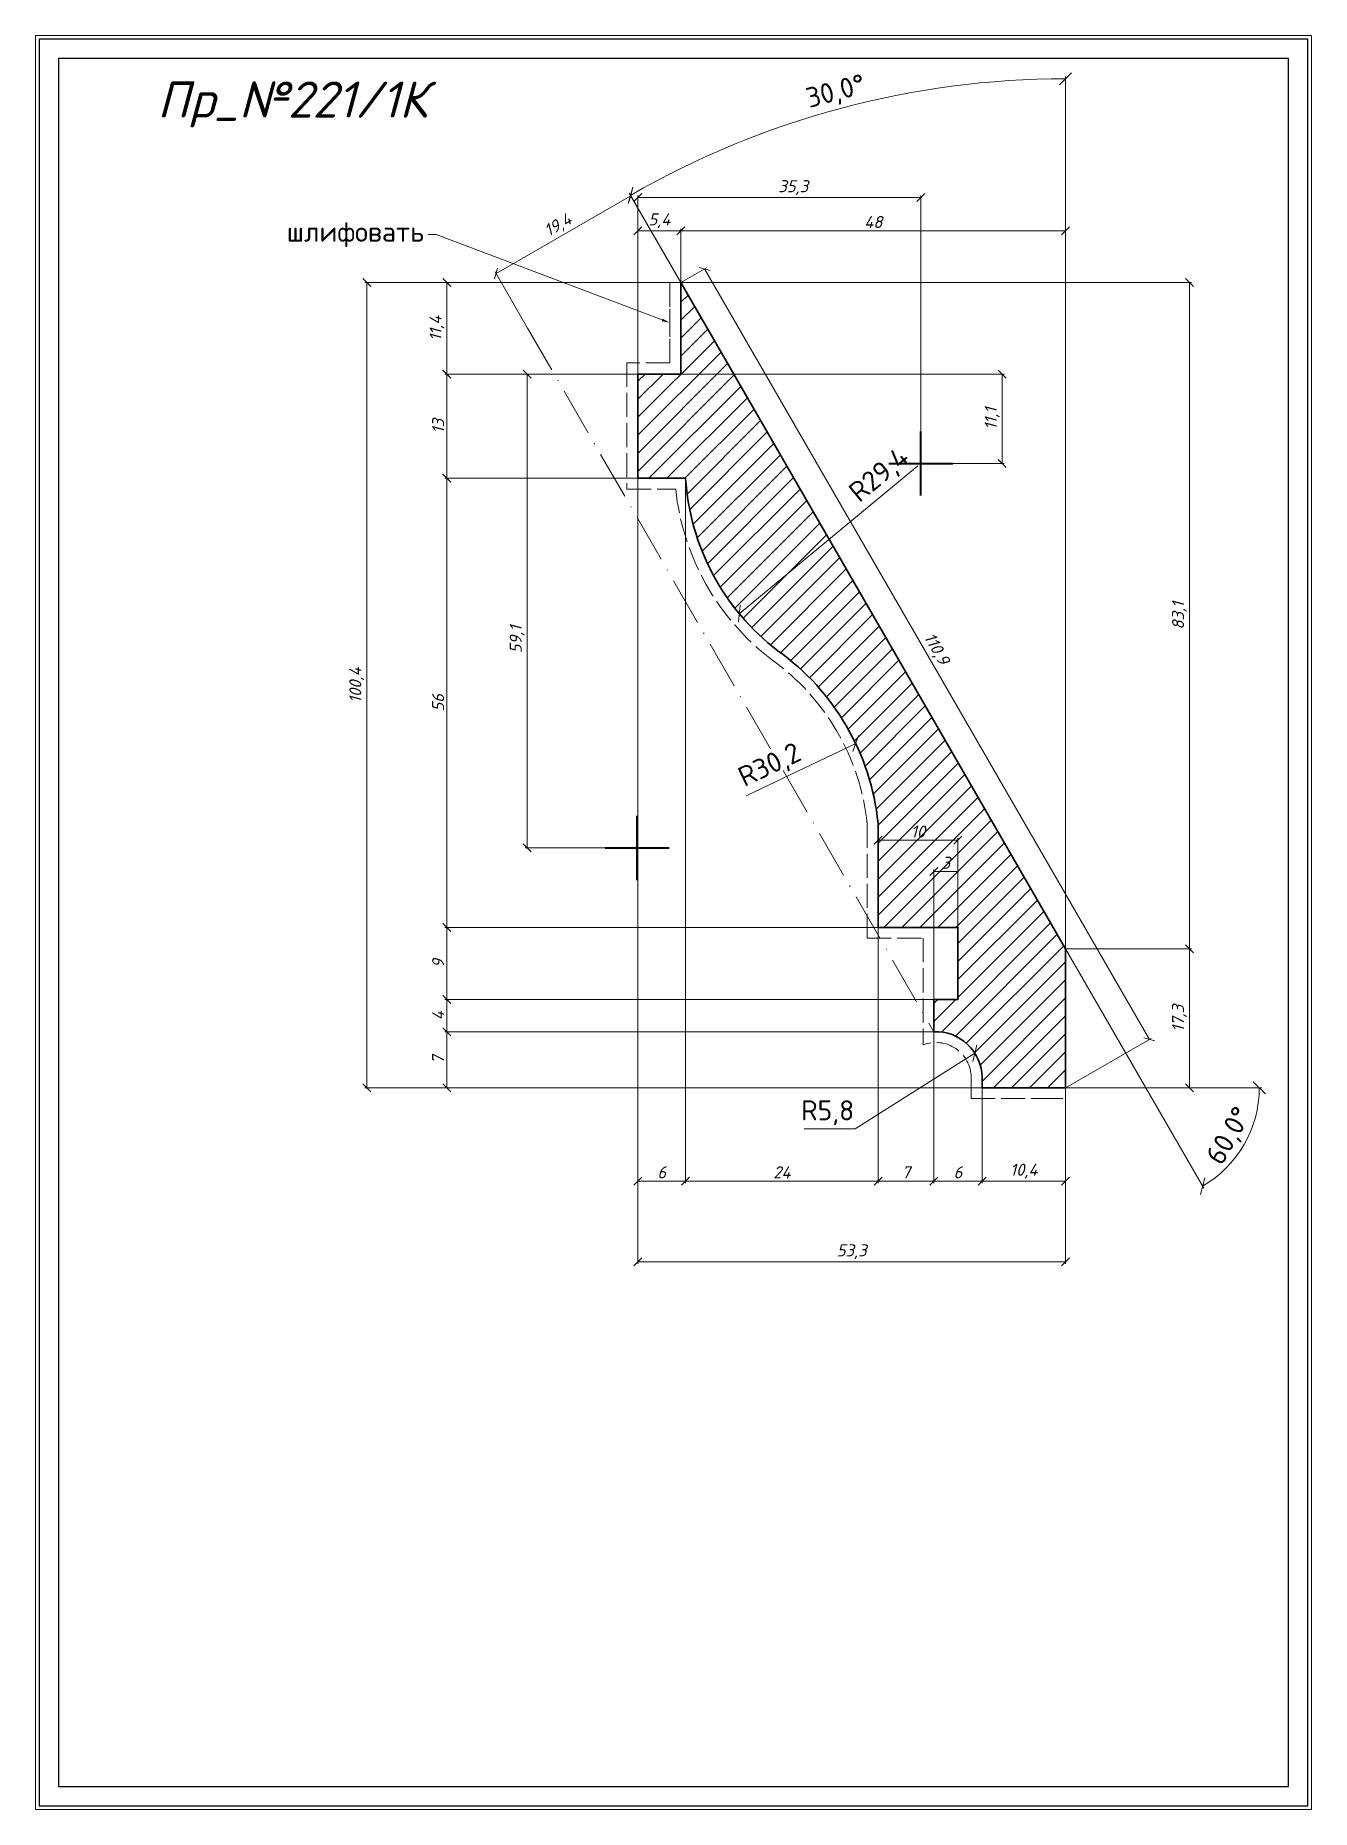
# Model space of a CAD drawing. Header units: millimetres. Extents: x 1215 to 1374, y -486 to -265.
import ezdxf
from ezdxf import colors
from ezdxf.entities.mleader import LeaderData, LeaderLine
from ezdxf.math import Vec2, Vec3

# ---------------------------------------------------------------- set-up
doc = ezdxf.new("R2010")
doc.units = ezdxf.units.MM
doc.linetypes.add('ACAD_ISO02W100', pattern=[15, 12, -3])
doc.linetypes.add('ACAD_ISO10W100', pattern=[18, 12, -3, 0, -3])
doc.layers.get('0').update_dxf_attribs({"lineweight": 13})
for name, color, linetype, lineweight in [('Линии Размерные и Текст', 1, 'Continuous', 15), ('Пр_№221', 1, 'Continuous', 35), ('служебный слой ЛИНИИ ОСЕВЫЕ', 7, 'ACAD_ISO10W100', 13), ('служебный слой ЛИНИИ ПУНКТИРНЫЕ', 7, 'ACAD_ISO02W100', 13), ('служебный слой НАДПИСИ', 7, 'Continuous', 13), ('служебный слой РАЗМЕРЫ', 7, 'Continuous', 9), ('служебный слой ШТАМП', 7, 'Continuous', 30), ('служебный слой ШТРИХОВКА', 7, 'Continuous', 5)]:
    doc.layers.add(name, color=color, linetype=linetype, lineweight=lineweight)
doc.styles.add('ЕСКД', font='isocpeur.ttf', dxfattribs={"oblique": 15})
doc.styles.add('ЕСКД профили размеры', font='isocpeur.ttf')
doc.styles.add('ЕСКД профили текст', font='isocpeur.ttf')
doc.dimstyles.new('ЕСКД', dxfattribs={"dimtxt": 3.5, "dimasz": 2.5, "dimexe": 0.25, "dimexo": 0, "dimgap": 0.35, "dimtad": 1, "dimdec": 1, "dimzin": 9, "dimtxsty": 'ЕСКД', "dimblk": 'OBLIQUE', "dimcen": 0, "dimclrd": 256, "dimclre": 256, "dimclrt": 256, "dimadec": 1, "dimazin": 0, "dimtfac": 1, "dimtdec": 1, "dimtmove": 0, "dimatfit": 3, "dimldrblk": 'DOTSMALL', "dimfxl": 1, "dimlwd": -1, "dimlwe": -1, "dimarcsym": 0})
doc.dimstyles.new('ЕСКД профили', dxfattribs={"dimtxt": 1.5, "dimasz": 1, "dimexe": 0.3, "dimexo": 0, "dimgap": 0.35, "dimtad": 1, "dimdec": 1, "dimzin": 9, "dimtxsty": 'ЕСКД профили размеры', "dimblk": 'OBLIQUE', "dimcen": 0, "dimclrd": 256, "dimclre": 256, "dimclrt": 256, "dimadec": 1, "dimazin": 0, "dimtfac": 1, "dimtdec": 1, "dimtmove": 0, "dimatfit": 3, "dimldrblk": 'DOTSMALL', "dimfxl": 1, "dimlwd": -1, "dimlwe": -1, "dimarcsym": 0})
doc.dimstyles.new('ЕСКД профили$4', dxfattribs={"dimtxt": 1.5, "dimasz": 1, "dimexe": 0.3, "dimexo": 0, "dimgap": 0.35, "dimtad": 1, "dimtoh": 1, "dimdec": 1, "dimzin": 9, "dimtxsty": 'ЕСКД профили размеры', "dimblk": 'OBLIQUE', "dimcen": 0, "dimse1": 1, "dimclrd": 256, "dimclre": 256, "dimclrt": 256, "dimadec": 1, "dimazin": 0, "dimtfac": 1, "dimtdec": 1, "dimtofl": 0, "dimtmove": 0, "dimatfit": 3, "dimldrblk": 'DOTSMALL', "dimfxl": 1, "dimlwd": -1, "dimlwe": -1, "dimarcsym": 2})

# ---------------------------------------------------------------- blocks, each defined once
blk = doc.blocks.new('_OBLIQUE')
at = {"color": 0, "linetype": 'ByBlock'}
blk.add_line((-0.5, -0.5), (0.5, 0.5), dxfattribs=at)
blk = doc.blocks.new('*D31')
at = {"layer": 'Defpoints', "color": 0, "transparency": 16777216}
for p in [(1320.15, -365.53), (1320.15, -376.39), (1330.11, -376.39)]:
    blk.add_point(p, dxfattribs=at)
at = {"layer": 'служебный слой РАЗМЕРЫ', "transparency": 16777216}
for p, q in [((1320.15, -376.39), (1320.15, -365.28)), ((1330.11, -365.53), (1320.15, -365.53)), ((1330.11, -376.39), (1330.11, -365.28))]:
    blk.add_line(p, q, dxfattribs=at)
at = {"layer": 'служебный слой РАЗМЕРЫ', "transparency": 16777216, "rotation": 180}
blk.add_blockref('_OBLIQUE', (1320.15, -365.53), dxfattribs=at)
at = {"layer": 'служебный слой РАЗМЕРЫ', "transparency": 16777216}
blk.add_blockref('_OBLIQUE', (1330.11, -365.53), dxfattribs=at)
at = {"layer": 'служебный слой РАЗМЕРЫ', "transparency": 16777216, "insert": (1325.13, -364.43), "char_height": 1.5, "attachment_point": 5, "style": 'ЕСКД'}
blk.add_mtext('10', dxfattribs=at)
blk = doc.blocks.new('_DotSmall')
at = {"color": 0, "linetype": 'ByBlock', "lineweight": -3, "const_width": 0.5}
blk.add_lwpolyline([(-0.0625, 0, 1), (0.0625, 0, 1)], format="xyb", close=True, dxfattribs=at)
blk = doc.blocks.new('*D7')
at = {"layer": 'Defpoints', "color": 0, "transparency": 16777216}
for p in [(1302.15, -307.39), (1343.53, -379.07), (1333.11, -396.39), (1343.53, -396.39), (1364.38, -405.49)]:
    blk.add_point(p, dxfattribs=at)
at = {"layer": 'служебный слой РАЗМЕРЫ', "transparency": 16777216}
for p, q in [((1343.53, -379.07), (1360.76, -408.91)), ((1353.53, -396.39), (1367.99, -396.39))]:
    blk.add_line(p, q, dxfattribs=at)
blk.add_arc((1353.53, -396.39), 14.16, 300, 360, dxfattribs=at)
at = {"layer": 'служебный слой РАЗМЕРЫ', "transparency": 16777216, "xscale": 1.5, "yscale": 1.5, "zscale": 1.5}
for p, rotation in [((1367.69, -396.39), 89.99999999949537), ((1360.61, -408.65), 210.0000000000026)]:
    blk.add_blockref('_OBLIQUE', p, dxfattribs=dict(at, rotation=rotation))
at = {"layer": 'служебный слой РАЗМЕРЫ', "transparency": 16777216, "insert": (1364.06, -402.47), "char_height": 2.5, "attachment_point": 5, "rotation": 60, "style": 'ЕСКД профили размеры'}
blk.add_mtext('60,0°', dxfattribs=at)
blk = doc.blocks.new('*D30')
at = {"layer": 'Defpoints', "color": 0, "transparency": 16777216}
for p in [(1295.57, -295.99), (1353.99, -390.36), (1343.53, -396.39)]:
    blk.add_point(p, dxfattribs=at)
at = {"layer": 'служебный слой РАЗМЕРЫ', "transparency": 16777216}
for p, q in [((1295.57, -295.99), (1298.74, -294.16)), ((1298.52, -294.28), (1353.99, -390.36)), ((1343.53, -396.39), (1354.21, -390.23))]:
    blk.add_line(p, q, dxfattribs=at)
for p, rotation in [((1298.52, -294.28), 119.9999999999844), ((1353.99, -390.36), 299.9999999999844)]:
    blk.add_blockref('_OBLIQUE', p, dxfattribs=dict(at, rotation=rotation))
at = {"layer": 'служебный слой РАЗМЕРЫ', "transparency": 16777216, "insert": (1327.34, -341.7), "char_height": 1.5, "attachment_point": 5, "rotation": 300, "style": 'ЕСКД'}
blk.add_mtext('110,9', dxfattribs=at)
blk = doc.blocks.new('*D29')
at = {"layer": 'Defpoints', "color": 0, "transparency": 16777216}
for p in [(1289.31, -285.16), (1295.57, -295.99), (1276.45, -301.65)]:
    blk.add_point(p, dxfattribs=at)
at = {"layer": 'служебный слой РАЗМЕРЫ', "transparency": 16777216}
for p, q in [((1272.52, -294.85), (1289.31, -285.16)), ((1295.57, -295.99), (1289.18, -284.94)), ((1276.45, -301.65), (1272.39, -294.63))]:
    blk.add_line(p, q, dxfattribs=at)
for p, rotation in [((1289.31, -285.16), 29.999999999986), ((1272.52, -294.85), 209.999999999986)]:
    blk.add_blockref('_OBLIQUE', p, dxfattribs=dict(at, rotation=rotation))
at = {"layer": 'служебный слой РАЗМЕРЫ', "transparency": 16777216, "insert": (1280.29, -288.92), "char_height": 1.5, "attachment_point": 5, "rotation": 30, "style": 'ЕСКД'}
blk.add_mtext('19,4', dxfattribs=at)
blk = doc.blocks.new('*D28')
at = {"layer": 'Defpoints', "color": 0, "transparency": 16777216}
for p in [(1325.47, -285.39), (1290.19, -307.39), (1325.47, -314.54)]:
    blk.add_point(p, dxfattribs=at)
at = {"layer": 'служебный слой РАЗМЕРЫ', "transparency": 16777216}
for p, q in [((1290.19, -307.39), (1290.19, -285.14)), ((1325.47, -314.54), (1325.47, -285.14)), ((1290.19, -285.39), (1325.47, -285.39))]:
    blk.add_line(p, q, dxfattribs=at)
at = {"layer": 'служебный слой РАЗМЕРЫ', "transparency": 16777216, "rotation": 180}
blk.add_blockref('_OBLIQUE', (1290.19, -285.39), dxfattribs=at)
at = {"layer": 'служебный слой РАЗМЕРЫ', "transparency": 16777216}
blk.add_blockref('_OBLIQUE', (1325.47, -285.39), dxfattribs=at)
at = {"layer": 'служебный слой РАЗМЕРЫ', "transparency": 16777216, "insert": (1309.57, -284.14), "char_height": 1.5, "attachment_point": 5, "style": 'ЕСКД'}
blk.add_mtext('35,3', dxfattribs=at)
blk = doc.blocks.new('*D27')
at = {"layer": 'Defpoints', "color": 0, "transparency": 16777216}
for p in [(1295.57, -307.39), (1329.47, -318.54), (1335.63, -318.54)]:
    blk.add_point(p, dxfattribs=at)
at = {"layer": 'служебный слой РАЗМЕРЫ', "transparency": 16777216}
for p, q in [((1295.57, -307.39), (1335.88, -307.39)), ((1335.63, -307.39), (1335.63, -318.54)), ((1329.47, -318.54), (1335.88, -318.54))]:
    blk.add_line(p, q, dxfattribs=at)
for p, rotation in [((1335.63, -307.39), 90), ((1335.63, -318.54), 270)]:
    blk.add_blockref('_OBLIQUE', p, dxfattribs=dict(at, rotation=rotation))
at = {"layer": 'служебный слой РАЗМЕРЫ', "transparency": 16777216, "insert": (1334.38, -312.96), "char_height": 1.5, "attachment_point": 5, "rotation": 90, "style": 'ЕСКД'}
blk.add_mtext('11,1', dxfattribs=at)
blk = doc.blocks.new('*D26')
at = {"layer": 'Defpoints', "color": 0, "transparency": 16777216}
for p in [(1295.57, -289.53), (1295.57, -295.99), (1343.53, -379.07)]:
    blk.add_point(p, dxfattribs=at)
at = {"layer": 'служебный слой РАЗМЕРЫ', "transparency": 16777216}
for p, q in [((1295.57, -295.99), (1295.57, -289.28)), ((1343.53, -289.53), (1295.57, -289.53)), ((1343.53, -379.07), (1343.53, -289.28))]:
    blk.add_line(p, q, dxfattribs=at)
at = {"layer": 'служебный слой РАЗМЕРЫ', "transparency": 16777216, "rotation": 180}
blk.add_blockref('_OBLIQUE', (1295.57, -289.53), dxfattribs=at)
at = {"layer": 'служебный слой РАЗМЕРЫ', "transparency": 16777216}
blk.add_blockref('_OBLIQUE', (1343.53, -289.53), dxfattribs=at)
at = {"layer": 'служебный слой РАЗМЕРЫ', "transparency": 16777216, "insert": (1319.55, -288.43), "char_height": 1.5, "attachment_point": 5, "style": 'ЕСКД'}
blk.add_mtext('48', dxfattribs=at)
blk = doc.blocks.new('*D25')
at = {"layer": 'Defpoints', "color": 0, "transparency": 16777216}
for p in [(1327.11, -385.39), (1266.39, -389.4), (1327.11, -389.4)]:
    blk.add_point(p, dxfattribs=at)
at = {"layer": 'служебный слой РАЗМЕРЫ', "transparency": 16777216}
for p, q in [((1327.11, -385.39), (1266.14, -385.39)), ((1266.39, -385.39), (1266.39, -389.4)), ((1327.11, -389.4), (1266.14, -389.4))]:
    blk.add_line(p, q, dxfattribs=at)
for p, rotation in [((1266.39, -385.39), 90), ((1266.39, -389.4), 270)]:
    blk.add_blockref('_OBLIQUE', p, dxfattribs=dict(at, rotation=rotation))
at = {"layer": 'служебный слой РАЗМЕРЫ', "transparency": 16777216, "insert": (1265.29, -387.4), "char_height": 1.5, "attachment_point": 5, "rotation": 90, "style": 'ЕСКД'}
blk.add_mtext('4', dxfattribs=at)
blk = doc.blocks.new('*D24')
at = {"layer": 'Defpoints', "color": 0, "transparency": 16777216}
for p in [(1343.53, -379.07), (1343.53, -396.39), (1358.98, -396.39)]:
    blk.add_point(p, dxfattribs=at)
at = {"layer": 'служебный слой РАЗМЕРЫ', "transparency": 16777216}
for p, q in [((1343.53, -379.07), (1359.23, -379.07)), ((1358.98, -379.07), (1358.98, -396.39)), ((1343.53, -396.39), (1359.23, -396.39))]:
    blk.add_line(p, q, dxfattribs=at)
for p, rotation in [((1358.98, -379.07), 90), ((1358.98, -396.39), 270)]:
    blk.add_blockref('_OBLIQUE', p, dxfattribs=dict(at, rotation=rotation))
at = {"layer": 'служебный слой РАЗМЕРЫ', "transparency": 16777216, "insert": (1357.73, -387.73), "char_height": 1.5, "attachment_point": 5, "rotation": 90, "style": 'ЕСКД'}
blk.add_mtext('17,3', dxfattribs=at)
blk = doc.blocks.new('*D23')
at = {"layer": 'Defpoints', "color": 0, "transparency": 16777216}
for p in [(1295.57, -295.99), (1343.53, -379.07), (1358.98, -379.07)]:
    blk.add_point(p, dxfattribs=at)
at = {"layer": 'служебный слой РАЗМЕРЫ', "transparency": 16777216}
for p, q in [((1295.57, -295.99), (1359.23, -295.99)), ((1358.98, -295.99), (1358.98, -379.07)), ((1343.53, -379.07), (1359.23, -379.07))]:
    blk.add_line(p, q, dxfattribs=at)
for p, rotation in [((1358.98, -295.99), 90), ((1358.98, -379.07), 270)]:
    blk.add_blockref('_OBLIQUE', p, dxfattribs=dict(at, rotation=rotation))
at = {"layer": 'служебный слой РАЗМЕРЫ', "transparency": 16777216, "insert": (1357.73, -337.53), "char_height": 1.5, "attachment_point": 5, "rotation": 90, "style": 'ЕСКД'}
blk.add_mtext('83,1', dxfattribs=at)
blk = doc.blocks.new('*D6')
at = {"layer": 'Defpoints', "color": 0, "transparency": 16777216}
for p in [(1327.36, -395.14), (1322.49, -398.21)]:
    blk.add_point(p, dxfattribs=at)
at = {"layer": 'служебный слой РАЗМЕРЫ', "transparency": 16777216}
for p, q in [((1317.3, -401.49), (1332.22, -392.07)), ((1310.93, -401.49), (1317.3, -401.49))]:
    blk.add_line(p, q, dxfattribs=at)
at = {"layer": 'служебный слой РАЗМЕРЫ', "transparency": 16777216, "xscale": 1.5, "yscale": 1.5, "zscale": 1.5, "rotation": 32.24945099018104}
blk.add_blockref('_OBLIQUE', (1332.22, -392.07), dxfattribs=at)
at = {"layer": 'служебный слой РАЗМЕРЫ', "lineweight": 5, "transparency": 16777216, "insert": (1313.86, -399.49), "char_height": 2.5, "attachment_point": 5, "style": 'ЕСКД профили размеры'}
blk.add_mtext('R5,8', dxfattribs=at)
blk = doc.blocks.new('*D5')
at = {"layer": 'Defpoints', "color": 0, "transparency": 16777216}
for p in [(1325.47, -318.54), (1302.84, -337.27)]:
    blk.add_point(p, dxfattribs=at)
at = {"layer": 'служебный слой РАЗМЕРЫ', "transparency": 16777216}
blk.add_line((1325.12, -318.82), (1302.84, -337.27), dxfattribs=at)
at = {"layer": 'служебный слой РАЗМЕРЫ', "transparency": 16777216, "xscale": 1.5, "yscale": 1.5, "zscale": 1.5, "rotation": 219.6251121506683}
blk.add_blockref('_OBLIQUE', (1302.84, -337.27), dxfattribs=at)
at = {"layer": 'служебный слой РАЗМЕРЫ', "lineweight": 5, "transparency": 16777216, "insert": (1320.42, -320.11), "char_height": 2.5, "attachment_point": 5, "rotation": 39.6251, "style": 'ЕСКД профили размеры'}
blk.add_mtext('R29,4', dxfattribs=at)
blk = doc.blocks.new('*D4')
at = {"layer": 'Defpoints', "color": 0, "transparency": 16777216}
for p in [(1317.36, -353.45), (1290.1, -366.48)]:
    blk.add_point(p, dxfattribs=at)
at = {"layer": 'служебный слой РАЗМЕРЫ', "transparency": 16777216}
blk.add_line((1303.69, -359.98), (1317.36, -353.45), dxfattribs=at)
at = {"layer": 'служебный слой РАЗМЕРЫ', "transparency": 16777216, "xscale": 1.5, "yscale": 1.5, "zscale": 1.5, "rotation": 25.54045822299609}
blk.add_blockref('_OBLIQUE', (1317.36, -353.45), dxfattribs=at)
at = {"layer": 'служебный слой РАЗМЕРЫ', "lineweight": 5, "transparency": 16777216, "insert": (1306.72, -356.32), "char_height": 2.5, "attachment_point": 5, "rotation": 25.5405, "style": 'ЕСКД профили размеры'}
blk.add_mtext('R30,2', dxfattribs=at)
blk = doc.blocks.new('*D3')
at = {"layer": 'Defpoints', "color": 0, "transparency": 16777216}
for p in [(1324.69, -272.22), (1302.15, -307.39), (1343.53, -379.07), (1343.53, -379.07), (1343.53, -396.39)]:
    blk.add_point(p, dxfattribs=at)
at = {"layer": 'служебный слой РАЗМЕРЫ', "transparency": 16777216}
for p, q in [((1343.53, -379.07), (1343.53, -270.27)), ((1302.15, -307.39), (1289.13, -284.85))]:
    blk.add_line(p, q, dxfattribs=at)
blk.add_arc((1343.53, -379.07), 108.5, 90, 120, dxfattribs=at)
at = {"layer": 'служебный слой РАЗМЕРЫ', "transparency": 16777216, "xscale": 1.5, "yscale": 1.5, "zscale": 1.5}
for p, rotation in [((1343.53, -270.57), 359.9999999999999), ((1289.28, -285.11), 210.0000000000026)]:
    blk.add_blockref('_OBLIQUE', p, dxfattribs=dict(at, rotation=rotation))
at = {"layer": 'служебный слой РАЗМЕРЫ', "transparency": 16777216, "insert": (1314.93, -272.34), "char_height": 2.5, "attachment_point": 5, "rotation": 15, "style": 'ЕСКД профили размеры'}
blk.add_mtext('30,0°', dxfattribs=at)
blk = doc.blocks.new('*D20')
at = {"layer": 'Defpoints', "color": 0, "transparency": 16777216}
for p in [(1290.19, -289.53), (1295.57, -295.99), (1290.19, -307.39)]:
    blk.add_point(p, dxfattribs=at)
at = {"layer": 'служебный слой РАЗМЕРЫ', "transparency": 16777216}
for p, q in [((1290.19, -307.39), (1290.19, -289.28)), ((1295.57, -289.53), (1290.19, -289.53)), ((1295.57, -295.99), (1295.57, -289.28))]:
    blk.add_line(p, q, dxfattribs=at)
at = {"layer": 'служебный слой РАЗМЕРЫ', "transparency": 16777216, "rotation": 180}
blk.add_blockref('_OBLIQUE', (1290.19, -289.53), dxfattribs=at)
at = {"layer": 'служебный слой РАЗМЕРЫ', "transparency": 16777216}
blk.add_blockref('_OBLIQUE', (1295.57, -289.53), dxfattribs=at)
at = {"layer": 'служебный слой РАЗМЕРЫ', "transparency": 16777216, "insert": (1292.88, -288.28), "char_height": 1.5, "attachment_point": 5, "style": 'ЕСКД'}
blk.add_mtext('5,4', dxfattribs=at)
blk = doc.blocks.new('*D19')
at = {"layer": 'Defpoints', "color": 0, "transparency": 16777216}
for p in [(1266.39, -295.99), (1295.57, -295.99), (1290.19, -307.39)]:
    blk.add_point(p, dxfattribs=at)
at = {"layer": 'служебный слой РАЗМЕРЫ', "transparency": 16777216}
for p, q in [((1295.57, -295.99), (1266.14, -295.99)), ((1266.39, -307.39), (1266.39, -295.99)), ((1290.19, -307.39), (1266.14, -307.39))]:
    blk.add_line(p, q, dxfattribs=at)
for p, rotation in [((1266.39, -295.99), 90), ((1266.39, -307.39), 270)]:
    blk.add_blockref('_OBLIQUE', p, dxfattribs=dict(at, rotation=rotation))
at = {"layer": 'служебный слой РАЗМЕРЫ', "transparency": 16777216, "insert": (1265.14, -301.69), "char_height": 1.5, "attachment_point": 5, "rotation": 90, "style": 'ЕСКД'}
blk.add_mtext('11,4', dxfattribs=at)
blk = doc.blocks.new('*D18')
at = {"layer": 'Defpoints', "color": 0, "transparency": 16777216}
for p in [(1290.19, -320.39), (1266.39, -376.39), (1320.15, -376.39)]:
    blk.add_point(p, dxfattribs=at)
at = {"layer": 'служебный слой РАЗМЕРЫ', "transparency": 16777216}
for p, q in [((1290.19, -320.39), (1266.14, -320.39)), ((1266.39, -320.39), (1266.39, -376.39)), ((1320.15, -376.39), (1266.14, -376.39))]:
    blk.add_line(p, q, dxfattribs=at)
for p, rotation in [((1266.39, -320.39), 90), ((1266.39, -376.39), 270)]:
    blk.add_blockref('_OBLIQUE', p, dxfattribs=dict(at, rotation=rotation))
at = {"layer": 'служебный слой РАЗМЕРЫ', "transparency": 16777216, "insert": (1265.29, -348.39), "char_height": 1.5, "attachment_point": 5, "rotation": 90, "style": 'ЕСКД'}
blk.add_mtext('56', dxfattribs=at)
blk = doc.blocks.new('*D17')
at = {"layer": 'Defpoints', "color": 0, "transparency": 16777216}
for p in [(1256.39, -295.99), (1295.57, -295.99), (1333.11, -396.39)]:
    blk.add_point(p, dxfattribs=at)
at = {"layer": 'служебный слой РАЗМЕРЫ', "transparency": 16777216}
for p, q in [((1295.57, -295.99), (1256.14, -295.99)), ((1256.39, -396.39), (1256.39, -295.99)), ((1333.11, -396.39), (1256.14, -396.39))]:
    blk.add_line(p, q, dxfattribs=at)
for p, rotation in [((1256.39, -295.99), 90), ((1256.39, -396.39), 270)]:
    blk.add_blockref('_OBLIQUE', p, dxfattribs=dict(at, rotation=rotation))
at = {"layer": 'служебный слой РАЗМЕРЫ', "transparency": 16777216, "insert": (1255.14, -346.19), "char_height": 1.5, "attachment_point": 5, "rotation": 90, "style": 'ЕСКД'}
blk.add_mtext('100,4', dxfattribs=at)
blk = doc.blocks.new('*D16')
at = {"layer": 'Defpoints', "color": 0, "transparency": 16777216}
for p in [(1290.19, -320.39), (1343.53, -396.39), (1290.19, -418.08)]:
    blk.add_point(p, dxfattribs=at)
at = {"layer": 'служебный слой РАЗМЕРЫ', "transparency": 16777216}
for p, q in [((1290.19, -320.39), (1290.19, -418.33)), ((1343.53, -396.39), (1343.53, -418.33)), ((1343.53, -418.08), (1290.19, -418.08))]:
    blk.add_line(p, q, dxfattribs=at)
at = {"layer": 'служебный слой РАЗМЕРЫ', "transparency": 16777216, "rotation": 180}
blk.add_blockref('_OBLIQUE', (1290.19, -418.08), dxfattribs=at)
at = {"layer": 'служебный слой РАЗМЕРЫ', "transparency": 16777216}
blk.add_blockref('_OBLIQUE', (1343.53, -418.08), dxfattribs=at)
at = {"layer": 'служебный слой РАЗМЕРЫ', "transparency": 16777216, "insert": (1316.86, -416.83), "char_height": 1.5, "attachment_point": 5, "style": 'ЕСКД'}
blk.add_mtext('53,3', dxfattribs=at)
blk = doc.blocks.new('*D15')
at = {"layer": 'Defpoints', "color": 0, "transparency": 16777216}
for p in [(1290.19, -307.39), (1266.39, -320.39), (1290.19, -320.39)]:
    blk.add_point(p, dxfattribs=at)
at = {"layer": 'служебный слой РАЗМЕРЫ', "transparency": 16777216}
for p, q in [((1290.19, -307.39), (1266.14, -307.39)), ((1266.39, -307.39), (1266.39, -320.39)), ((1290.19, -320.39), (1266.14, -320.39))]:
    blk.add_line(p, q, dxfattribs=at)
for p, rotation in [((1266.39, -307.39), 90), ((1266.39, -320.39), 270)]:
    blk.add_blockref('_OBLIQUE', p, dxfattribs=dict(at, rotation=rotation))
at = {"layer": 'служебный слой РАЗМЕРЫ', "transparency": 16777216, "insert": (1265.29, -313.89), "char_height": 1.5, "attachment_point": 5, "rotation": 90, "style": 'ЕСКД'}
blk.add_mtext('13', dxfattribs=at)
blk = doc.blocks.new('*D14')
at = {"layer": 'Defpoints', "color": 0, "transparency": 16777216}
for p in [(1320.15, -376.39), (1266.39, -385.39), (1327.11, -385.39)]:
    blk.add_point(p, dxfattribs=at)
at = {"layer": 'служебный слой РАЗМЕРЫ', "transparency": 16777216}
for p, q in [((1320.15, -376.39), (1266.14, -376.39)), ((1266.39, -376.39), (1266.39, -385.39)), ((1327.11, -385.39), (1266.14, -385.39))]:
    blk.add_line(p, q, dxfattribs=at)
for p, rotation in [((1266.39, -376.39), 90), ((1266.39, -385.39), 270)]:
    blk.add_blockref('_OBLIQUE', p, dxfattribs=dict(at, rotation=rotation))
at = {"layer": 'служебный слой РАЗМЕРЫ', "transparency": 16777216, "insert": (1265.29, -380.89), "char_height": 1.5, "attachment_point": 5, "rotation": 90, "style": 'ЕСКД'}
blk.add_mtext('9', dxfattribs=at)
blk = doc.blocks.new('*D13')
at = {"layer": 'Defpoints', "color": 0, "transparency": 16777216}
for p in [(1327.11, -389.4), (1266.39, -396.39), (1333.11, -396.39)]:
    blk.add_point(p, dxfattribs=at)
at = {"layer": 'служебный слой РАЗМЕРЫ', "transparency": 16777216}
for p, q in [((1327.11, -389.4), (1266.14, -389.4)), ((1266.39, -389.4), (1266.39, -396.39)), ((1333.11, -396.39), (1266.14, -396.39))]:
    blk.add_line(p, q, dxfattribs=at)
for p, rotation in [((1266.39, -389.4), 90), ((1266.39, -396.39), 270)]:
    blk.add_blockref('_OBLIQUE', p, dxfattribs=dict(at, rotation=rotation))
at = {"layer": 'служебный слой РАЗМЕРЫ', "transparency": 16777216, "insert": (1265.29, -392.9), "char_height": 1.5, "attachment_point": 5, "rotation": 90, "style": 'ЕСКД'}
blk.add_mtext('7', dxfattribs=at)
blk = doc.blocks.new('*D12')
at = {"layer": 'Defpoints', "color": 0, "transparency": 16777216}
for p in [(1333.11, -396.39), (1343.53, -396.39), (1333.11, -408.03)]:
    blk.add_point(p, dxfattribs=at)
at = {"layer": 'служебный слой РАЗМЕРЫ', "transparency": 16777216}
for p, q in [((1333.11, -396.39), (1333.11, -408.28)), ((1343.53, -396.39), (1343.53, -408.28)), ((1343.53, -408.03), (1333.11, -408.03))]:
    blk.add_line(p, q, dxfattribs=at)
at = {"layer": 'служебный слой РАЗМЕРЫ', "transparency": 16777216, "rotation": 180}
blk.add_blockref('_OBLIQUE', (1333.11, -408.03), dxfattribs=at)
at = {"layer": 'служебный слой РАЗМЕРЫ', "transparency": 16777216}
blk.add_blockref('_OBLIQUE', (1343.53, -408.03), dxfattribs=at)
at = {"layer": 'служебный слой РАЗМЕРЫ', "transparency": 16777216, "insert": (1338.32, -406.78), "char_height": 1.5, "attachment_point": 5, "style": 'ЕСКД'}
blk.add_mtext('10,4', dxfattribs=at)
blk = doc.blocks.new('*D11')
at = {"layer": 'Defpoints', "color": 0, "transparency": 16777216}
for p in [(1327.11, -389.4), (1333.11, -396.39), (1327.11, -408.03)]:
    blk.add_point(p, dxfattribs=at)
at = {"layer": 'служебный слой РАЗМЕРЫ', "transparency": 16777216}
for p, q in [((1327.11, -389.4), (1327.11, -408.28)), ((1333.11, -396.39), (1333.11, -408.28)), ((1333.11, -408.03), (1327.11, -408.03))]:
    blk.add_line(p, q, dxfattribs=at)
at = {"layer": 'служебный слой РАЗМЕРЫ', "transparency": 16777216, "rotation": 180}
blk.add_blockref('_OBLIQUE', (1327.11, -408.03), dxfattribs=at)
at = {"layer": 'служебный слой РАЗМЕРЫ', "transparency": 16777216}
blk.add_blockref('_OBLIQUE', (1333.11, -408.03), dxfattribs=at)
at = {"layer": 'служебный слой РАЗМЕРЫ', "transparency": 16777216, "insert": (1330.11, -406.93), "char_height": 1.5, "attachment_point": 5, "style": 'ЕСКД'}
blk.add_mtext('6', dxfattribs=at)
blk = doc.blocks.new('*D10')
at = {"layer": 'Defpoints', "color": 0, "transparency": 16777216}
for p in [(1320.15, -376.39), (1327.11, -389.4), (1320.15, -408.03)]:
    blk.add_point(p, dxfattribs=at)
at = {"layer": 'служебный слой РАЗМЕРЫ', "transparency": 16777216}
for p, q in [((1320.15, -376.39), (1320.15, -408.28)), ((1327.11, -389.4), (1327.11, -408.28)), ((1327.11, -408.03), (1320.15, -408.03))]:
    blk.add_line(p, q, dxfattribs=at)
at = {"layer": 'служебный слой РАЗМЕРЫ', "transparency": 16777216, "rotation": 180}
blk.add_blockref('_OBLIQUE', (1320.15, -408.03), dxfattribs=at)
at = {"layer": 'служебный слой РАЗМЕРЫ', "transparency": 16777216}
blk.add_blockref('_OBLIQUE', (1327.11, -408.03), dxfattribs=at)
at = {"layer": 'служебный слой РАЗМЕРЫ', "transparency": 16777216, "insert": (1323.63, -406.93), "char_height": 1.5, "attachment_point": 5, "style": 'ЕСКД'}
blk.add_mtext('7', dxfattribs=at)
blk = doc.blocks.new('*D9')
at = {"layer": 'Defpoints', "color": 0, "transparency": 16777216}
for p in [(1296.15, -320.39), (1320.15, -376.39), (1296.15, -408.03)]:
    blk.add_point(p, dxfattribs=at)
at = {"layer": 'служебный слой РАЗМЕРЫ', "transparency": 16777216}
for p, q in [((1296.15, -320.39), (1296.15, -408.28)), ((1320.15, -376.39), (1320.15, -408.28)), ((1320.15, -408.03), (1296.15, -408.03))]:
    blk.add_line(p, q, dxfattribs=at)
at = {"layer": 'служебный слой РАЗМЕРЫ', "transparency": 16777216, "rotation": 180}
blk.add_blockref('_OBLIQUE', (1296.15, -408.03), dxfattribs=at)
at = {"layer": 'служебный слой РАЗМЕРЫ', "transparency": 16777216}
blk.add_blockref('_OBLIQUE', (1320.15, -408.03), dxfattribs=at)
at = {"layer": 'служебный слой РАЗМЕРЫ', "transparency": 16777216, "insert": (1308.15, -406.93), "char_height": 1.5, "attachment_point": 5, "style": 'ЕСКД'}
blk.add_mtext('24', dxfattribs=at)
blk = doc.blocks.new('*D8')
at = {"layer": 'Defpoints', "color": 0, "transparency": 16777216}
for p in [(1290.19, -307.39), (1276.39, -366.48), (1286.1, -366.48)]:
    blk.add_point(p, dxfattribs=at)
at = {"layer": 'служебный слой РАЗМЕРЫ', "transparency": 16777216}
for p, q in [((1290.19, -307.39), (1276.14, -307.39)), ((1276.39, -307.39), (1276.39, -366.48)), ((1286.1, -366.48), (1276.14, -366.48))]:
    blk.add_line(p, q, dxfattribs=at)
for p, rotation in [((1276.39, -307.39), 90), ((1276.39, -366.48), 270)]:
    blk.add_blockref('_OBLIQUE', p, dxfattribs=dict(at, rotation=rotation))
at = {"layer": 'служебный слой РАЗМЕРЫ', "transparency": 16777216, "insert": (1275.14, -340.49), "char_height": 1.5, "attachment_point": 5, "rotation": 90, "style": 'ЕСКД'}
blk.add_mtext('59,1', dxfattribs=at)

msp = doc.modelspace()

# ---------------------------------------------------------------- hatches: boundary and pattern name
at = {"layer": 'служебный слой ШТРИХОВКА'}
h = msp.add_hatch(dxfattribs=at)
h.set_pattern_fill('ANSI31', color=256, scale=0.5, style=0)
h.paths.add_polyline_path([(1302.15, -307.39), (1295.57, -295.99), (1295.57, -307.39), (1292.88, -307.39), (1290.19, -307.39), (1290.19, -320.39), (1296.15, -320.39, 0.217324), (1307.65, -341.89, -0.215343), (1320.15, -363.39), (1320.15, -376.39), (1330.11, -376.39), (1330.11, -385.39), (1327.11, -385.39), (1327.11, -389.4, -0.424695), (1333.11, -395.1), (1333.11, -396.39), (1343.53, -396.39), (1343.53, -379.07)])
h.paths.add_polyline_path([(1327.33, -369.89), (1329.89, -369.89), (1329.89, -365.77), (1327.33, -365.77)], flags=24)
h.paths.add_polyline_path([(1323, -366.66), (1327.25, -366.66), (1327.25, -360.66), (1323, -360.66)], flags=24)

# ---------------------------------------------------------------- linework, layer by layer
at = {"layer": 'Линии Размерные и Текст', "color": 1, "lineweight": 40}
for p, q in [((1290.1, -370.48), (1290.1, -362.48)), ((1286.1, -366.48), (1294.1, -366.48))]:
    msp.add_line(p, q, dxfattribs=at)
at = {"layer": 'Пр_№221', "ltscale": 100}
msp.add_lwpolyline([(1327.11, -385.39), (1327.11, -389.4, -0.424695), (1333.11, -395.1), (1333.11, -396.39), (1343.53, -396.39), (1343.53, -379.07), (1302.15, -307.39), (1295.57, -295.99), (1295.57, -307.39), (1292.88, -307.39), (1290.19, -307.39), (1290.19, -320.39), (1296.15, -320.39, 0.217324), (1307.65, -341.89, -0.215343), (1320.15, -363.39), (1320.15, -376.39), (1330.11, -376.39), (1330.11, -385.39)], format="xyb", close=True, dxfattribs=at)
at = {"layer": 'служебный слой ЛИНИИ ОСЕВЫЕ', "ltscale": 0.5}
msp.add_line((1276.45, -301.65), (1327.11, -389.4), dxfattribs=at)
at = {"layer": 'служебный слой ЛИНИИ ПУНКТИРНЫЕ', "ltscale": 0.25}
msp.add_lwpolyline([(1294.17, -305.99), (1294.17, -295.99), (1294.17, -305.99), (1288.84, -305.99), (1288.84, -321.74), (1294.91, -321.74, 0.206717), (1306.85, -342.98, -0.214911), (1318.8, -363.46), (1318.8, -377.74), (1325.76, -377.74), (1325.76, -391.04, -0.525058), (1331.76, -395.1), (1331.76, -397.74), (1340.19, -397.74), (1343.53, -397.74)], format="xyb", dxfattribs=at)
at = {"layer": 'служебный слой РАЗМЕРЫ', "color": 1, "lineweight": 40}
for p, q in [((1325.47, -322.54), (1325.47, -314.54)), ((1321.47, -318.54), (1329.47, -318.54))]:
    msp.add_line(p, q, dxfattribs=at)
at = {"layer": 'служебный слой ШТАМП', "color": 6, "lineweight": 5, "ltscale": 100}
msp.add_lwpolyline([(1374.2, -265.17), (1215.08, -265.17), (1215.08, -486.38), (1374.2, -486.38)], close=True, dxfattribs=at)
at = {"layer": 'служебный слой ШТАМП', "ltscale": 100}
for points in [[(1373.74, -265.63), (1215.54, -265.63), (1215.54, -485.93), (1373.74, -485.93)], [(1371.34, -268.03), (1217.94, -268.03), (1217.94, -483.53), (1371.34, -483.53)]]:
    msp.add_lwpolyline(points, close=True, dxfattribs=at)

# ---------------------------------------------------------------- texts
at = {"layer": 'служебный слой НАДПИСИ', "style": 'ЕСКД', "oblique": 15}
msp.add_text('Пр_№221/1К', height=4.5, dxfattribs=at).set_placement((1230.27, -275.41))

# ---------------------------------------------------------------- dimensions: what is measured, and where the dimension line sits
at = {"layer": 'служебный слой РАЗМЕРЫ'}
for base, line1, picture, middle in [((1324.69, -272.22), ((1343.53, -396.39), (1343.53, -379.07)), '*D3', (1314.93, -272.34)), ((1364.38, -405.49), ((1333.11, -396.39), (1343.53, -396.39)), '*D7', (1364.06, -402.47))]:
    dim = msp.add_angular_dim_2l(base=base, line1=line1, line2=((1343.53, -379.07), (1302.15, -307.39)), dimstyle='ЕСКД профили', override={"dimtxt": 2.5, "dimasz": 1.5, "dimgap": 0.5}, dxfattribs=at)
    dim.commit()
    dim.dimension.update_dxf_attribs({"geometry": picture, "text_midpoint": middle})
for base, p1, p2, angle, picture, middle in [((1289.31, -285.16), (1276.45, -301.65), (1295.57, -295.99), 30, '*D29', (1280.29, -288.92)), ((1353.99, -390.36), (1295.57, -295.99), (1343.53, -396.39), 300, '*D30', (1327.34, -341.7)), ((1256.39, -295.99), (1333.11, -396.39), (1295.57, -295.99), 90, '*D17', (1255.14, -346.19)), ((1266.39, -295.99), (1290.19, -307.39), (1295.57, -295.99), 90, '*D19', (1265.14, -301.69)), ((1358.98, -379.07), (1295.57, -295.99), (1343.53, -379.07), 90, '*D23', (1357.73, -337.53)), ((1266.39, -320.39), (1290.19, -307.39), (1290.19, -320.39), 90, '*D15', (1265.29, -313.89)), ((1266.39, -376.39), (1290.19, -320.39), (1320.15, -376.39), 90, '*D18', (1265.29, -348.39)), ((1266.39, -385.39), (1320.15, -376.39), (1327.11, -385.39), 90, '*D14', (1265.29, -380.89)), ((1358.98, -396.39), (1343.53, -379.07), (1343.53, -396.39), 90, '*D24', (1357.73, -387.73)), ((1266.39, -389.4), (1327.11, -385.39), (1327.11, -389.4), 90, '*D25', (1265.29, -387.4)), ((1266.39, -396.39), (1327.11, -389.4), (1333.11, -396.39), 90, '*D13', (1265.29, -392.9))]:
    dim = msp.add_linear_dim(base=base, p1=p1, p2=p2, angle=angle, dimstyle='ЕСКД', override={"dimtxt": 1.5, "dimasz": 1}, dxfattribs=at)
    dim.commit()
    dim.dimension.update_dxf_attribs({"geometry": picture, "text_midpoint": middle})
dim = msp.add_linear_dim(base=(1325.47, -285.39), p1=(1290.19, -307.39), p2=(1325.47, -314.54), dimstyle='ЕСКД', override={"dimtxt": 1.5, "dimasz": 1}, dxfattribs=at)
dim.commit()
dim.dimension.update_dxf_attribs({"geometry": '*D28', "text_midpoint": (1309.57, -285.39), "dimtype": 128})
for base, p1, p2, picture, middle in [((1290.19, -289.53), (1295.57, -295.99), (1290.19, -307.39), '*D20', (1292.88, -288.28)), ((1295.57, -289.53), (1343.53, -379.07), (1295.57, -295.99), '*D26', (1319.55, -288.43)), ((1290.19, -418.08), (1343.53, -396.39), (1290.19, -320.39), '*D16', (1316.86, -416.83)), ((1296.15, -408.03), (1320.15, -376.39), (1296.15, -320.39), '*D9', (1308.15, -406.93)), ((1320.15, -365.53), (1330.11, -376.39), (1320.15, -376.39), '*D31', (1325.13, -364.43)), ((1320.15, -408.03), (1327.11, -389.4), (1320.15, -376.39), '*D10', (1323.63, -406.93)), ((1327.11, -408.03), (1333.11, -396.39), (1327.11, -389.4), '*D11', (1330.11, -406.93)), ((1333.11, -408.03), (1343.53, -396.39), (1333.11, -396.39), '*D12', (1338.32, -406.78))]:
    dim = msp.add_linear_dim(base=base, p1=p1, p2=p2, dimstyle='ЕСКД', override={"dimtxt": 1.5, "dimasz": 1}, dxfattribs=at)
    dim.commit()
    dim.dimension.update_dxf_attribs({"geometry": picture, "text_midpoint": middle})
for base, p1, p2, picture, middle in [((1276.39, -366.48), (1290.19, -307.39), (1286.1, -366.48), '*D8', (1276.39, -340.49)), ((1335.6342, -318.5353), (1295.5654, -307.3923), (1329.4659, -318.5353), '*D27', (1335.6342, -312.9638))]:
    dim = msp.add_linear_dim(base=base, p1=p1, p2=p2, angle=90, dimstyle='ЕСКД', override={"dimtxt": 1.5, "dimasz": 1}, dxfattribs=at)
    dim.commit()
    dim.dimension.update_dxf_attribs({"geometry": picture, "text_midpoint": middle, "dimtype": 128})
at = {"layer": 'служебный слой РАЗМЕРЫ', "color": 1, "lineweight": 5}
for center, mpoint, picture, middle in [((1325.47, -318.54), (1302.84, -337.27), '*D5', (1321.7, -321.65)), ((1290.1, -366.48), (1317.36, -353.45), '*D4', (1307.58, -358.13)), ((1327.36, -395.14), (1322.49, -398.21), '*D6', (1313.86, -401.49))]:
    dim = msp.add_radius_dim(center=center, mpoint=mpoint, dimstyle='ЕСКД профили$4', override={"dimtxt": 2.5, "dimasz": 1.5, "dimgap": 0.5}, dxfattribs=at)
    dim.commit()
    dim.dimension.update_dxf_attribs({"geometry": picture, "text_midpoint": middle, "dimtype": 132})
at = {"layer": 'служебный слой РАЗМЕРЫ'}
for base, p1, p2 in [((1296.15, -408.03), (1290.19, -320.39), (1296.15, -320.39)), ((1330.11, -369.43), (1327.11, -385.39), (1330.11, -376.39))]:
    msp.add_linear_dim(base=base, p1=p1, p2=p2, dimstyle='ЕСКД', override={"dimtxt": 1.5, "dimasz": 1}, dxfattribs=at).render()

# ---------------------------------------------------------------- leaders
ml = msp.add_multileader_mtext('Standard', dxfattribs=at)
ml.set_content('\\A1;{\\fISOCPEUR|b1|i0|c204|p34;шлифовать}', color=256, style='ЕСКД профили текст')
ml.set_leader_properties(color=256, linetype='ByLayer', lineweight=-1)
ml.build(insert=Vec2(0, 0))
ml.multileader.update_dxf_attribs({"dogleg_length": 1, "arrow_head_size": 1})
ctx = ml.context
ctx.base_point, ctx.char_height, ctx.arrow_head_size, ctx.landing_gap_size, ctx.plane_origin = Vec3(1246.16, -290), 2.5, 1, 0.5, Vec3(1272.82, -276.84)
ctx.text_align_type = 2
notes = []
notes.append((ctx, [(0, (1, 1, 0), (1265.05, -290), (-1, 0), 1, [(0, [(1294.17, -300.99)], 0, [])])]))
ctx.mtext.insert, ctx.mtext.alignment, ctx.mtext.flow_direction = Vec3(1263.55, -288.39), 3, 5
for ctx, leaders in notes:
    for number, flags, end, landing, length, lines in leaders:
        leader = LeaderData()
        leader.index, (leader.has_last_leader_line, leader.has_dogleg_vector, leader.attachment_direction) = number, flags
        leader.last_leader_point, leader.dogleg_vector, leader.dogleg_length = Vec3(end), Vec3(landing), length
        for number, points, colour, breaks in lines:
            line = LeaderLine()
            line.index, line.vertices, line.color, line.breaks = number, Vec3.list(points), colors.encode_raw_color(colour), breaks
            leader.lines.append(line)
        ctx.leaders.append(leader)

doc.saveas('drawing.dxf')
